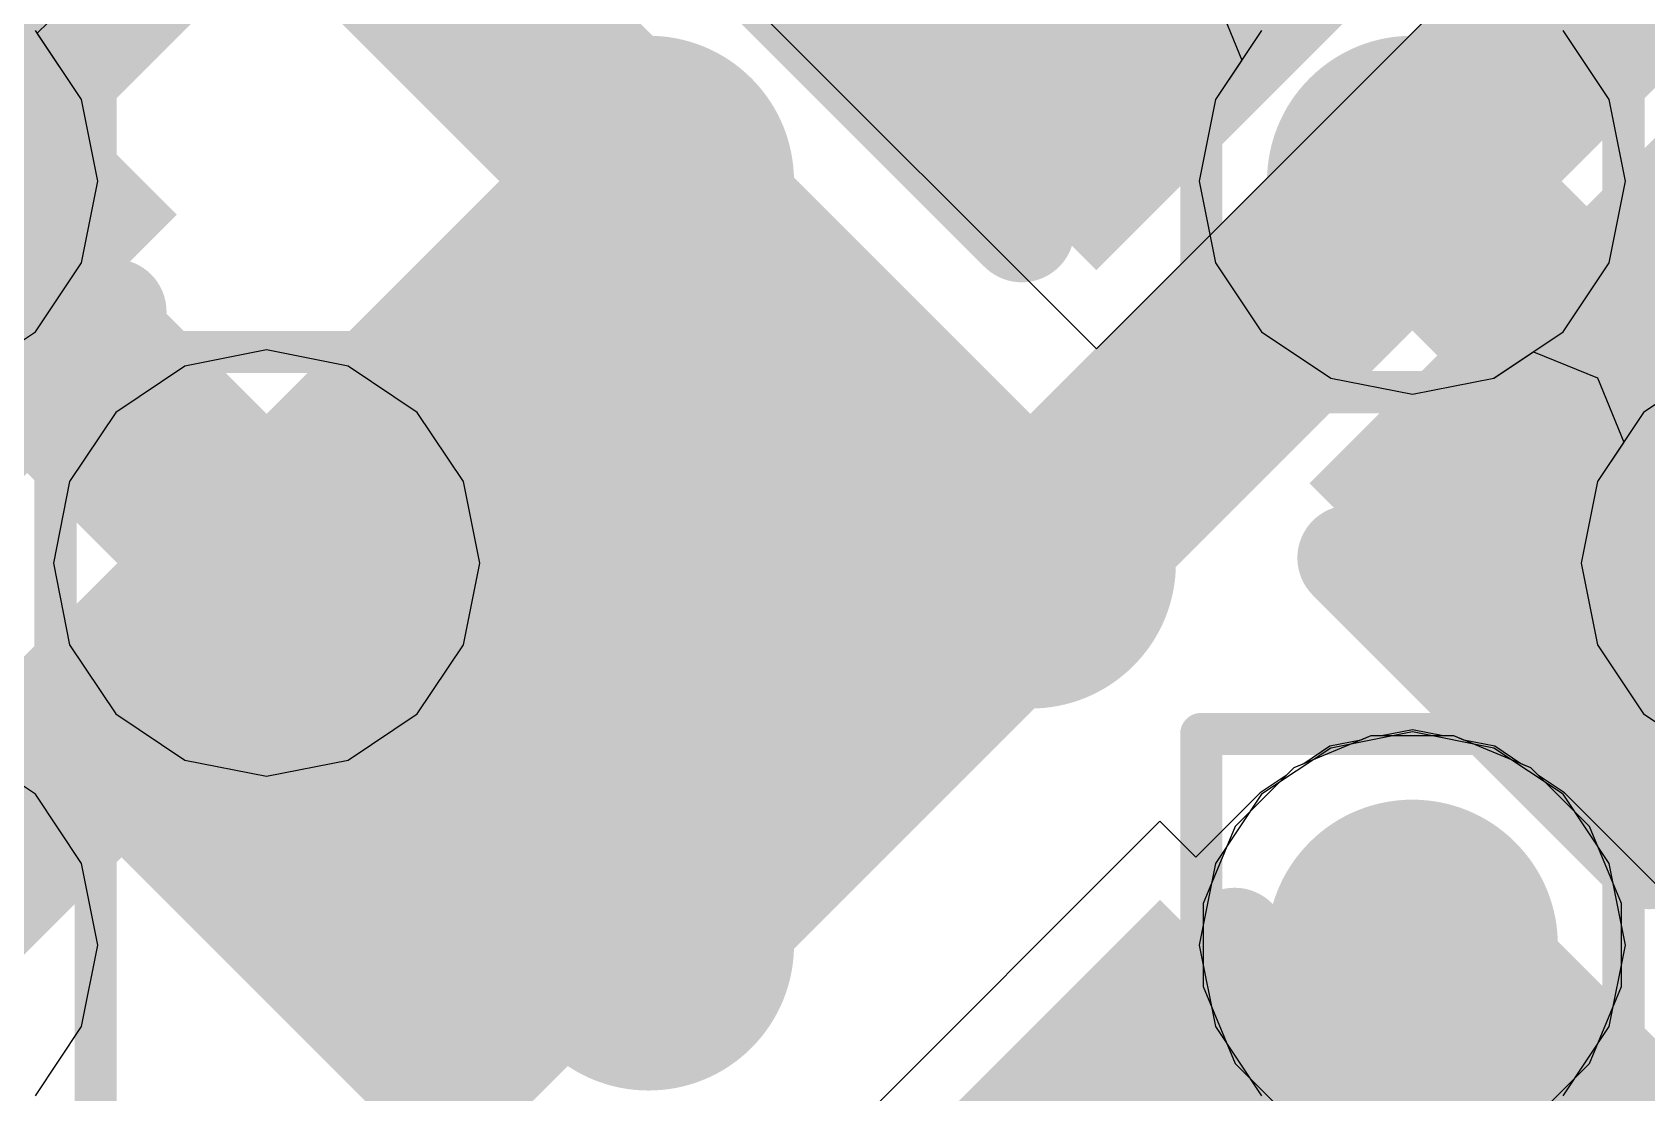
# Model space of a CAD drawing. Header units: inches. Extents: x -6 to 284, y -12 to 154.
# Drawn here: x 54.126 to 56.069, y 6.26 to 7.536 of the extents above; entities that cross this region are included whole.
import ezdxf

# ---------------------------------------------------------------- set-up
doc = ezdxf.new("R2010")
doc.units = ezdxf.units.IN
for name, color, linetype in [('Bottom Layer', 5, 'Continuous'), ('Bottom Overlay', 54, 'Continuous'), ('Bottom Paste', 16, 'Continuous'), ('Bottom Solder', 6, 'Continuous'), ('Drill Drawing', 1, 'Continuous'), ('GND-1', 16, 'Continuous'), ('GND-2', 90, 'Continuous'), ('GND-3', 216, 'Continuous'), ('GND-4', 54, 'Continuous'), ('PWR-1', 156, 'Continuous'), ('PWR-2', 130, 'Continuous'), ('Signal L1', 76, 'Continuous'), ('Signal L2', 6, 'Continuous'), ('Top Layer', 1, 'Continuous'), ('Top Paste', 8, 'Continuous'), ('Top Solder', 216, 'Continuous'), ('Via Holes', 16, 'Continuous')]:
    doc.layers.add(name, color=color, linetype=linetype)

# ---------------------------------------------------------------- blocks, each defined once
blk = doc.blocks.new('C___0402_B_119')
at = {"layer": 'Bottom Layer'}
for points in [[(-0.2413, 0.3175), (-0.2412999999999999, -0.3175), (-0.6985, -0.3175), (-0.6985, 0.3175)], [(0.6985, 0.3175), (0.6985, -0.3175), (0.2413, -0.3175), (0.2412999999999999, 0.3175)]]:
    blk.add_hatch(color=5, dxfattribs=at).paths.add_polyline_path(points)
at = {"layer": 'Bottom Paste'}
for points in [[(-0.2413, 0.3175), (-0.2412999999999999, -0.3175), (-0.6985, -0.3175), (-0.6985, 0.3175)], [(0.6985, 0.3175), (0.6985, -0.3175), (0.2413, -0.3175), (0.2412999999999999, 0.3175)]]:
    blk.add_hatch(color=16, dxfattribs=at).paths.add_polyline_path(points)
at = {"layer": 'Bottom Solder'}
for points in [[(-0.18130012, 0.37749988), (-0.18130012, -0.37749988), (-0.7584998799999999, -0.37749988), (-0.7584998799999999, 0.37749988)], [(0.7584998799999999, 0.37749988), (0.7584998799999999, -0.37749988), (0.18130012, -0.37749988), (0.18130012, 0.37749988)]]:
    blk.add_hatch(color=6, dxfattribs=at).paths.add_polyline_path(points)
at = {"layer": 'Bottom Overlay'}
for points in [[(-0.7874, -0.4064, 0.127, 0.127, 0), (-0.7874, 0.4064, 0.127, 0.127, 0)], [(-0.7874, 0.4064, 0.127, 0.127, 0), (-0.2794, 0.4064, 0.127, 0.127, 0)], [(0.2794, 0.4064, 0.127, 0.127, 0), (0.7874, 0.4064, 0.127, 0.127, 0)], [(0.7874, -0.4064, 0.127, 0.127, 0), (0.7874, 0.4064, 0.127, 0.127, 0)], [(-0.7874, -0.4064, 0.127, 0.127, 0), (-0.2794, -0.4064, 0.127, 0.127, 0)], [(0.2794, -0.4064, 0.127, 0.127, 0), (0.7874, -0.4064, 0.127, 0.127, 0)]]:
    blk.add_lwpolyline(points, format="xyseb", dxfattribs=at)
for points in [[(-0.8191499999999999, 0.4064, 0.0635, 0.0635, 1), (-0.7556499999999999, 0.4064, 0.0635, 0.0635, 1)], [(-0.8191499999999999, 0.4064, 0.0635, 0.0635, 1), (-0.7556499999999999, 0.4064, 0.0635, 0.0635, 1)], [(-0.31115, 0.4064, 0.0635, 0.0635, 1), (-0.24765, 0.4064, 0.0635, 0.0635, 1)], [(0.24765, 0.4064, 0.0635, 0.0635, 1), (0.31115, 0.4064, 0.0635, 0.0635, 1)], [(0.7556499999999999, 0.4064, 0.0635, 0.0635, 1), (0.8191499999999999, 0.4064, 0.0635, 0.0635, 1)], [(0.7556499999999999, 0.4064, 0.0635, 0.0635, 1), (0.8191499999999999, 0.4064, 0.0635, 0.0635, 1)], [(-0.8191499999999999, -0.4064, 0.0635, 0.0635, 1), (-0.7556499999999999, -0.4064, 0.0635, 0.0635, 1)], [(-0.8191499999999999, -0.4064, 0.0635, 0.0635, 1), (-0.7556499999999999, -0.4064, 0.0635, 0.0635, 1)], [(-0.31115, -0.4064, 0.0635, 0.0635, 1), (-0.24765, -0.4064, 0.0635, 0.0635, 1)], [(0.24765, -0.4064, 0.0635, 0.0635, 1), (0.31115, -0.4064, 0.0635, 0.0635, 1)], [(0.7556499999999999, -0.4064, 0.0635, 0.0635, 1), (0.8191499999999999, -0.4064, 0.0635, 0.0635, 1)], [(0.7556499999999999, -0.4064, 0.0635, 0.0635, 1), (0.8191499999999999, -0.4064, 0.0635, 0.0635, 1)]]:
    blk.add_lwpolyline(points, format="xyseb", close=True, dxfattribs=at)
blk = doc.blocks.new('BGA_565_15_5_14_4__132')
at = {"layer": 'Top Layer'}
h = blk.add_hatch(color=1, dxfattribs=at)
edge = h.paths.add_edge_path()
edge.add_arc((0.32500062, 2.27499926), 0.12499848, 0, 360)
h = blk.add_hatch(color=1, dxfattribs=at)
edge = h.paths.add_edge_path()
edge.add_arc((-0.32500062, 1.62500056), 0.12499848, 0, 360)
h = blk.add_hatch(color=1, dxfattribs=at)
edge = h.paths.add_edge_path()
edge.add_arc((0.32500062, 1.62500056), 0.12499848, 0, 360)
h = blk.add_hatch(color=1, dxfattribs=at)
edge = h.paths.add_edge_path()
edge.add_arc((0.9749993199999999, 1.62500056), 0.12499848, 0, 360)
h = blk.add_hatch(color=1, dxfattribs=at)
edge = h.paths.add_edge_path()
edge.add_arc((0.32500062, 0.9749993199999999), 0.12499848, 0, 360)
h = blk.add_hatch(color=1, dxfattribs=at)
edge = h.paths.add_edge_path()
edge.add_arc((0.9749993199999999, 0.9749993199999999), 0.12499848, 0, 360)
at = {"layer": 'Top Paste'}
h = blk.add_hatch(color=8, dxfattribs=at)
edge = h.paths.add_edge_path()
edge.add_arc((0.32500062, 2.27499926), 0.12499848, 0, 360)
h = blk.add_hatch(color=8, dxfattribs=at)
edge = h.paths.add_edge_path()
edge.add_arc((-0.32500062, 1.62500056), 0.12499848, 0, 360)
h = blk.add_hatch(color=8, dxfattribs=at)
edge = h.paths.add_edge_path()
edge.add_arc((0.32500062, 1.62500056), 0.12499848, 0, 360)
h = blk.add_hatch(color=8, dxfattribs=at)
edge = h.paths.add_edge_path()
edge.add_arc((0.9749993199999999, 1.62500056), 0.12499848, 0, 360)
h = blk.add_hatch(color=8, dxfattribs=at)
edge = h.paths.add_edge_path()
edge.add_arc((0.32500062, 0.9749993199999999), 0.12499848, 0, 360)
h = blk.add_hatch(color=8, dxfattribs=at)
edge = h.paths.add_edge_path()
edge.add_arc((0.9749993199999999, 0.9749993199999999), 0.12499848, 0, 360)
at = {"layer": 'Top Solder'}
h = blk.add_hatch(color=216, dxfattribs=at)
edge = h.paths.add_edge_path()
edge.add_arc((0.32500062, 2.27499926), 0.17499838, 0, 360)
h = blk.add_hatch(color=216, dxfattribs=at)
edge = h.paths.add_edge_path()
edge.add_arc((-0.32500062, 1.62500056), 0.17499838, 0, 360)
h = blk.add_hatch(color=216, dxfattribs=at)
edge = h.paths.add_edge_path()
edge.add_arc((0.32500062, 1.62500056), 0.17499838, 0, 360)
h = blk.add_hatch(color=216, dxfattribs=at)
edge = h.paths.add_edge_path()
edge.add_arc((0.9749993199999999, 1.62500056), 0.17499838, 0, 360)
h = blk.add_hatch(color=216, dxfattribs=at)
edge = h.paths.add_edge_path()
edge.add_arc((0.32500062, 0.9749993199999999), 0.17499838, 0, 360)
h = blk.add_hatch(color=216, dxfattribs=at)
edge = h.paths.add_edge_path()
edge.add_arc((0.9749993199999999, 0.9749993199999999), 0.17499838, 0, 360)
blk = doc.blocks.new('C___0603_B_404')
at = {"layer": 'Bottom Layer'}
blk.add_hatch(color=5, dxfattribs=at).paths.add_polyline_path([(-1.143, -0.4445), (-1.143, 0.4445), (-0.3809999999999999, 0.4445), (-0.3809999999999999, -0.4445)])
at = {"layer": 'Bottom Paste'}
blk.add_hatch(color=16, dxfattribs=at).paths.add_polyline_path([(-1.143, -0.4445), (-1.143, 0.4445), (-0.3809999999999999, 0.4445), (-0.3809999999999999, -0.4445)])
at = {"layer": 'Bottom Solder'}
blk.add_hatch(color=6, dxfattribs=at).paths.add_polyline_path([(-1.20299988, -0.50449988), (-1.20299988, 0.50449988), (-0.3210001199999999, 0.50449988), (-0.3210001199999999, -0.50449988)])
at = {"layer": 'Bottom Overlay'}
blk.add_lwpolyline([(-1.2446, -0.5334, 0.127, 0.127, 0), (-0.4571999999999999, -0.5334, 0.127, 0.127, 0)], format="xyseb", dxfattribs=at)
blk.add_lwpolyline([(-0.4889499999999999, -0.5334, 0.0635, 0.0635, 1), (-0.42545, -0.5334, 0.0635, 0.0635, 1)], format="xyseb", close=True, dxfattribs=at)
blk = doc.blocks.new('C___0402_B_412')
at = {"layer": 'Bottom Layer'}
for points in [[(-0.2413, 0.3175), (-0.2412999999999999, -0.3175), (-0.6985, -0.3175), (-0.6985, 0.3175)], [(0.6985, 0.3175), (0.6985, -0.3175), (0.2413, -0.3175), (0.2412999999999999, 0.3175)]]:
    blk.add_hatch(color=5, dxfattribs=at).paths.add_polyline_path(points)
at = {"layer": 'Bottom Paste'}
for points in [[(-0.2413, 0.3175), (-0.2412999999999999, -0.3175), (-0.6985, -0.3175), (-0.6985, 0.3175)], [(0.6985, 0.3175), (0.6985, -0.3175), (0.2413, -0.3175), (0.2412999999999999, 0.3175)]]:
    blk.add_hatch(color=16, dxfattribs=at).paths.add_polyline_path(points)
at = {"layer": 'Bottom Solder'}
for points in [[(-0.18130012, 0.37749988), (-0.18130012, -0.37749988), (-0.7584998799999999, -0.37749988), (-0.7584998799999999, 0.37749988)], [(0.7584998799999999, 0.37749988), (0.7584998799999999, -0.37749988), (0.18130012, -0.37749988), (0.18130012, 0.37749988)]]:
    blk.add_hatch(color=6, dxfattribs=at).paths.add_polyline_path(points)
at = {"layer": 'Bottom Overlay'}
for points in [[(-0.7874, 0.4064, 0.127, 0.127, 0), (-0.7874, -0.4064, 0.127, 0.127, 0)], [(-0.2794, 0.4064, 0.127, 0.127, 0), (-0.7874, 0.4064, 0.127, 0.127, 0)], [(0.7874, 0.4064, 0.127, 0.127, 0), (0.2794, 0.4064, 0.127, 0.127, 0)], [(0.7874, 0.4064, 0.127, 0.127, 0), (0.7874, -0.4064, 0.127, 0.127, 0)], [(-0.2794, -0.4064, 0.127, 0.127, 0), (-0.7874, -0.4064, 0.127, 0.127, 0)], [(0.7874, -0.4064, 0.127, 0.127, 0), (0.2794, -0.4064, 0.127, 0.127, 0)]]:
    blk.add_lwpolyline(points, format="xyseb", dxfattribs=at)
for points in [[(-0.8191499999999999, 0.4064, 0.0635, 0.0635, 1), (-0.7556499999999999, 0.4064, 0.0635, 0.0635, 1)], [(-0.8191499999999999, 0.4064, 0.0635, 0.0635, 1), (-0.7556499999999999, 0.4064, 0.0635, 0.0635, 1)], [(-0.31115, 0.4064, 0.0635, 0.0635, 1), (-0.24765, 0.4064, 0.0635, 0.0635, 1)], [(0.24765, 0.4064, 0.0635, 0.0635, 1), (0.31115, 0.4064, 0.0635, 0.0635, 1)], [(0.7556499999999999, 0.4064, 0.0635, 0.0635, 1), (0.8191499999999999, 0.4064, 0.0635, 0.0635, 1)], [(0.7556499999999999, 0.4064, 0.0635, 0.0635, 1), (0.8191499999999999, 0.4064, 0.0635, 0.0635, 1)], [(-0.8191499999999999, -0.4064, 0.0635, 0.0635, 1), (-0.7556499999999999, -0.4064, 0.0635, 0.0635, 1)], [(-0.8191499999999999, -0.4064, 0.0635, 0.0635, 1), (-0.7556499999999999, -0.4064, 0.0635, 0.0635, 1)], [(-0.31115, -0.4064, 0.0635, 0.0635, 1), (-0.24765, -0.4064, 0.0635, 0.0635, 1)], [(0.24765, -0.4064, 0.0635, 0.0635, 1), (0.31115, -0.4064, 0.0635, 0.0635, 1)], [(0.7556499999999999, -0.4064, 0.0635, 0.0635, 1), (0.8191499999999999, -0.4064, 0.0635, 0.0635, 1)], [(0.7556499999999999, -0.4064, 0.0635, 0.0635, 1), (0.8191499999999999, -0.4064, 0.0635, 0.0635, 1)]]:
    blk.add_lwpolyline(points, format="xyseb", close=True, dxfattribs=at)
blk = doc.blocks.new('C___0402_B_416')
at = {"layer": 'Bottom Layer'}
for points in [[(-0.2413, 0.3175), (-0.2412999999999999, -0.3175), (-0.6985, -0.3175), (-0.6985, 0.3175)], [(0.6985, 0.3175), (0.6985, -0.3175), (0.2413, -0.3175), (0.2412999999999999, 0.3175)]]:
    blk.add_hatch(color=5, dxfattribs=at).paths.add_polyline_path(points)
at = {"layer": 'Bottom Paste'}
for points in [[(-0.2413, 0.3175), (-0.2412999999999999, -0.3175), (-0.6985, -0.3175), (-0.6985, 0.3175)], [(0.6985, 0.3175), (0.6985, -0.3175), (0.2413, -0.3175), (0.2412999999999999, 0.3175)]]:
    blk.add_hatch(color=16, dxfattribs=at).paths.add_polyline_path(points)
at = {"layer": 'Bottom Solder'}
for points in [[(-0.18130012, 0.37749988), (-0.18130012, -0.37749988), (-0.7584998799999999, -0.37749988), (-0.7584998799999999, 0.37749988)], [(0.7584998799999999, 0.37749988), (0.7584998799999999, -0.37749988), (0.18130012, -0.37749988), (0.18130012, 0.37749988)]]:
    blk.add_hatch(color=6, dxfattribs=at).paths.add_polyline_path(points)
at = {"layer": 'Bottom Overlay'}
for points in [[(-0.7874, 0.4064, 0.127, 0.127, 0), (-0.7874, -0.4064, 0.127, 0.127, 0)], [(-0.2794, 0.4064, 0.127, 0.127, 0), (-0.7874, 0.4064, 0.127, 0.127, 0)], [(0.7874, 0.4064, 0.127, 0.127, 0), (0.2794, 0.4064, 0.127, 0.127, 0)], [(0.7874, 0.4064, 0.127, 0.127, 0), (0.7874, -0.4064, 0.127, 0.127, 0)], [(-0.2794, -0.4064, 0.127, 0.127, 0), (-0.7874, -0.4064, 0.127, 0.127, 0)], [(0.7874, -0.4064, 0.127, 0.127, 0), (0.2794, -0.4064, 0.127, 0.127, 0)]]:
    blk.add_lwpolyline(points, format="xyseb", dxfattribs=at)
for points in [[(-0.8191499999999999, 0.4064, 0.0635, 0.0635, 1), (-0.7556499999999999, 0.4064, 0.0635, 0.0635, 1)], [(-0.8191499999999999, 0.4064, 0.0635, 0.0635, 1), (-0.7556499999999999, 0.4064, 0.0635, 0.0635, 1)], [(-0.31115, 0.4064, 0.0635, 0.0635, 1), (-0.24765, 0.4064, 0.0635, 0.0635, 1)], [(0.24765, 0.4064, 0.0635, 0.0635, 1), (0.31115, 0.4064, 0.0635, 0.0635, 1)], [(0.7556499999999999, 0.4064, 0.0635, 0.0635, 1), (0.8191499999999999, 0.4064, 0.0635, 0.0635, 1)], [(0.7556499999999999, 0.4064, 0.0635, 0.0635, 1), (0.8191499999999999, 0.4064, 0.0635, 0.0635, 1)], [(-0.8191499999999999, -0.4064, 0.0635, 0.0635, 1), (-0.7556499999999999, -0.4064, 0.0635, 0.0635, 1)], [(-0.8191499999999999, -0.4064, 0.0635, 0.0635, 1), (-0.7556499999999999, -0.4064, 0.0635, 0.0635, 1)], [(-0.31115, -0.4064, 0.0635, 0.0635, 1), (-0.24765, -0.4064, 0.0635, 0.0635, 1)], [(0.24765, -0.4064, 0.0635, 0.0635, 1), (0.31115, -0.4064, 0.0635, 0.0635, 1)], [(0.7556499999999999, -0.4064, 0.0635, 0.0635, 1), (0.8191499999999999, -0.4064, 0.0635, 0.0635, 1)], [(0.7556499999999999, -0.4064, 0.0635, 0.0635, 1), (0.8191499999999999, -0.4064, 0.0635, 0.0635, 1)]]:
    blk.add_lwpolyline(points, format="xyseb", close=True, dxfattribs=at)

msp = doc.modelspace()

# ---------------------------------------------------------------- hatches: boundary and pattern name
at = {"layer": 'Bottom Layer'}
h = msp.add_hatch(color=5, dxfattribs=at)
edge = h.paths.add_edge_path()
edge.add_arc((55.78667278, 7.356739159999999), 0.1499997, 0, 360)
h = msp.add_hatch(color=5, dxfattribs=at)
edge = h.paths.add_edge_path()
edge.add_arc((54.40781345999999, 6.89711854), 0.1499997, 0, 360)
h = msp.add_hatch(color=5, dxfattribs=at)
edge = h.paths.add_edge_path()
edge.add_arc((55.78667024, 6.43749792), 0.1499997, 0, 360)
at = {"layer": 'GND-1'}
h = msp.add_hatch(color=16, dxfattribs=at)
edge = h.paths.add_edge_path()
edge.add_arc((55.78667278, 7.356739159999999), 0.1499997, 0, 360)
h = msp.add_hatch(color=16, dxfattribs=at)
edge = h.paths.add_edge_path()
edge.add_arc((54.40781345999999, 6.89711854), 0.1499997, 0, 360)
h = msp.add_hatch(color=16, dxfattribs=at)
edge = h.paths.add_edge_path()
edge.add_arc((55.78667024, 6.43749792), 0.1499997, 0, 360)
at = {"layer": 'GND-2'}
h = msp.add_hatch(color=90, dxfattribs=at)
edge = h.paths.add_edge_path()
edge.add_arc((55.78667278, 7.356739159999999), 0.1499997, 0, 360)
h = msp.add_hatch(color=90, dxfattribs=at)
edge = h.paths.add_edge_path()
edge.add_arc((54.40781345999999, 6.89711854), 0.1499997, 0, 360)
h = msp.add_hatch(color=90, dxfattribs=at)
edge = h.paths.add_edge_path()
edge.add_arc((55.78667024, 6.43749792), 0.1499997, 0, 360)
at = {"layer": 'GND-3'}
h = msp.add_hatch(color=216, dxfattribs=at)
edge = h.paths.add_edge_path()
edge.add_arc((55.78667278, 7.356739159999999), 0.1499997, 0, 360)
h = msp.add_hatch(color=216, dxfattribs=at)
edge = h.paths.add_edge_path()
edge.add_arc((54.40781345999999, 6.89711854), 0.1499997, 0, 360)
h = msp.add_hatch(color=216, dxfattribs=at)
edge = h.paths.add_edge_path()
edge.add_arc((55.78667024, 6.43749792), 0.1499997, 0, 360)
at = {"layer": 'GND-4'}
h = msp.add_hatch(color=54, dxfattribs=at)
edge = h.paths.add_edge_path()
edge.add_arc((55.78667278, 7.356739159999999), 0.1499997, 0, 360)
h = msp.add_hatch(color=54, dxfattribs=at)
edge = h.paths.add_edge_path()
edge.add_arc((54.40781345999999, 6.89711854), 0.1499997, 0, 360)
h = msp.add_hatch(color=54, dxfattribs=at)
edge = h.paths.add_edge_path()
edge.add_arc((55.78667024, 6.43749792), 0.1499997, 0, 360)
at = {"layer": 'PWR-1'}
h = msp.add_hatch(color=156, dxfattribs=at)
edge = h.paths.add_edge_path()
edge.add_arc((55.78667278, 7.356739159999999), 0.1499997, 0, 360)
h = msp.add_hatch(color=156, dxfattribs=at)
edge = h.paths.add_edge_path()
edge.add_arc((54.40781345999999, 6.89711854), 0.1499997, 0, 360)
h = msp.add_hatch(color=156, dxfattribs=at)
edge = h.paths.add_edge_path()
edge.add_arc((55.78667024, 6.43749792), 0.1499997, 0, 360)
at = {"layer": 'PWR-2'}
h = msp.add_hatch(color=130, dxfattribs=at)
edge = h.paths.add_edge_path()
edge.add_arc((55.78667278, 7.356739159999999), 0.1499997, 0, 360)
h = msp.add_hatch(color=130, dxfattribs=at)
edge = h.paths.add_edge_path()
edge.add_arc((54.40781345999999, 6.89711854), 0.1499997, 0, 360)
h = msp.add_hatch(color=130, dxfattribs=at)
edge = h.paths.add_edge_path()
edge.add_arc((55.78667024, 6.43749792), 0.1499997, 0, 360)
at = {"layer": 'Signal L1'}
h = msp.add_hatch(color=76, dxfattribs=at)
edge = h.paths.add_edge_path()
edge.add_arc((55.78667278, 7.356739159999999), 0.1499997, 0, 360)
h = msp.add_hatch(color=76, dxfattribs=at)
edge = h.paths.add_edge_path()
edge.add_arc((54.40781345999999, 6.89711854), 0.1499997, 0, 360)
h = msp.add_hatch(color=76, dxfattribs=at)
edge = h.paths.add_edge_path()
edge.add_arc((55.78667024, 6.43749792), 0.1499997, 0, 360)
at = {"layer": 'Signal L2'}
h = msp.add_hatch(color=6, dxfattribs=at)
edge = h.paths.add_edge_path()
edge.add_arc((55.78667278, 7.356739159999999), 0.1499997, 0, 360)
h = msp.add_hatch(color=6, dxfattribs=at)
edge = h.paths.add_edge_path()
edge.add_arc((54.40781345999999, 6.89711854), 0.1499997, 0, 360)
h = msp.add_hatch(color=6, dxfattribs=at)
edge = h.paths.add_edge_path()
edge.add_arc((55.78667024, 6.43749792), 0.1499997, 0, 360)
at = {"layer": 'Top Layer'}
h = msp.add_hatch(color=1, dxfattribs=at)
edge = h.paths.add_edge_path()
edge.add_arc((55.78667278, 7.356739159999999), 0.1499997, 0, 360)
h = msp.add_hatch(color=1, dxfattribs=at)
edge = h.paths.add_edge_path()
edge.add_arc((54.40781345999999, 6.89711854), 0.1499997, 0, 360)
h = msp.add_hatch(color=1, dxfattribs=at)
edge = h.paths.add_edge_path()
edge.add_arc((55.78667024, 6.43749792), 0.1499997, 0, 360)
at = {"layer": 'Via Holes'}
h = msp.add_hatch(color=7, dxfattribs=at)
edge = h.paths.add_edge_path()
edge.add_arc((55.78667278, 7.356739159999999), 0.07499858, 0, 360)
h = msp.add_hatch(color=7, dxfattribs=at)
edge = h.paths.add_edge_path()
edge.add_arc((54.40781345999999, 6.89711854), 0.07499858, 0, 360)
h = msp.add_hatch(color=7, dxfattribs=at)
edge = h.paths.add_edge_path()
edge.add_arc((55.78667024, 6.43749792), 0.07499858, 0, 360)

# ---------------------------------------------------------------- linework, layer by layer
at = {"layer": 'Bottom Layer'}
for p, q in [((55.40646526, 7.1547863), (56.03508478, 7.78340582)), ((54.90357066, 7.6576809), (55.40646526, 7.1547863)), ((55.72465867999999, 6.684142079999999), (55.68756706, 6.67676338)), ((55.73662461999999, 6.689097619999999), (55.72465867999999, 6.684142079999999)), ((55.74957608, 6.689097619999999), (55.73662461999999, 6.689097619999999)), ((55.78667278, 6.696476319999999), (55.74957608, 6.689097619999999)), ((55.82376948, 6.689097619999999), (55.78667278, 6.696476319999999)), ((55.83671586, 6.689097619999999), (55.82376948, 6.689097619999999)), ((55.84867672, 6.684142079999999), (55.83671586, 6.689097619999999)), ((55.88577849999999, 6.67676338), (55.84867672, 6.684142079999999)), ((55.68756706, 6.67676338), (55.6561244, 6.655752499999999)), ((55.91722877999999, 6.655747419999999), (55.88577849999999, 6.67676338)), ((55.64415084, 6.650794419999999), (55.63498652, 6.641630099999999)), ((55.6561244, 6.655752499999999), (55.64415084, 6.650794419999999)), ((55.92918963999999, 6.650794419999999), (55.91722877999999, 6.655747419999999)), ((55.9383438, 6.641640259999999), (55.92918963999999, 6.650794419999999)), ((55.63498652, 6.641630099999999), (55.60354894, 6.6206243)), ((55.96979662, 6.6206243), (55.9383438, 6.641640259999999)), ((55.60354894, 6.6206243), (55.5262796, 6.54335496)), ((56.42941724, 6.161003679999999), (55.96979662, 6.6206243)), ((55.48297768, 6.58665688), (54.85435816, 5.9580399)), ((55.5262796, 6.54335496), (55.48297768, 6.58665688))]:
    msp.add_line(p, q, dxfattribs=at)
for points in [[(54.40781345999999, 6.89711854, 0.2032, 0.2032, 0), (54.59772926, 6.70720274, 0.2032, 0.2032, 0)], [(54.59772926, 6.70720274, 0.2032, 0.2032, 0), (54.75557501999999, 6.68544002, 0.2032, 0.2032, 0)], [(55.32704962, 5.977877299999999, 0.254, 0.254, 0), (55.78667024, 6.43749792, 0.254, 0.254, 0)], [(55.78667278, 6.437500459999999, 0.254, 0.254, 0), (56.2462934, 5.977879839999999, 0.254, 0.254, 0)]]:
    msp.add_lwpolyline(points, format="xyseb", dxfattribs=at)
for points in [[(54.35701346, 6.89711854, 0.1016, 0.1016, 1), (54.45861346, 6.89711854, 0.1016, 0.1016, 1)], [(54.54692925999999, 6.70720274, 0.1016, 0.1016, 1), (54.64852925999999, 6.70720274, 0.1016, 0.1016, 1)], [(54.54692925999999, 6.70720274, 0.1016, 0.1016, 1), (54.64852925999999, 6.70720274, 0.1016, 0.1016, 1)], [(54.70477502, 6.68544002, 0.1016, 0.1016, 1), (54.80637502, 6.68544002, 0.1016, 0.1016, 1)], [(55.72317023999999, 6.43749792, 0.127, 0.127, 1), (55.85017024, 6.43749792, 0.127, 0.127, 1)], [(55.72317278, 6.437500459999999, 0.127, 0.127, 1), (55.85017277999999, 6.437500459999999, 0.127, 0.127, 1)]]:
    msp.add_lwpolyline(points, format="xyseb", close=True, dxfattribs=at)
at = {"layer": 'Drill Drawing'}
for points in [[(54.20219284, 7.102739159999999, 0.0508, 0.0508, 0), (54.20219284, 7.61073916, 0.0508, 0.0508, 0)], [(55.53267277999999, 7.102739159999999, 0.0508, 0.0508, 0), (55.53267277999999, 7.61073916, 0.0508, 0.0508, 0)], [(56.04067277999999, 7.102739159999999, 0.0508, 0.0508, 0), (56.04067277999999, 7.61073916, 0.0508, 0.0508, 0)], [(54.15381346, 7.15111854, 0.0508, 0.0508, 0), (54.66181346, 7.15111854, 0.0508, 0.0508, 0)], [(54.15381346, 6.64311854, 0.0508, 0.0508, 0), (54.15381346, 7.15111854, 0.0508, 0.0508, 0)], [(54.66181346, 6.64311854, 0.0508, 0.0508, 0), (54.66181346, 7.15111854, 0.0508, 0.0508, 0)], [(55.99229339999999, 7.15111854, 0.0508, 0.0508, 0), (56.5002934, 7.15111854, 0.0508, 0.0508, 0)], [(55.99229339999999, 6.64311854, 0.0508, 0.0508, 0), (55.99229339999999, 7.15111854, 0.0508, 0.0508, 0)], [(53.69419283999999, 7.102739159999999, 0.0508, 0.0508, 0), (54.20219284, 7.102739159999999, 0.0508, 0.0508, 0)], [(55.53267277999999, 7.102739159999999, 0.0508, 0.0508, 0), (56.04067277999999, 7.102739159999999, 0.0508, 0.0508, 0)], [(53.69419283999999, 6.691497919999999, 0.0508, 0.0508, 0), (54.20219284, 6.691497919999999, 0.0508, 0.0508, 0)], [(54.20219284, 6.18349792, 0.0508, 0.0508, 0), (54.20219284, 6.691497919999999, 0.0508, 0.0508, 0)], [(55.53267023999999, 6.691497919999999, 0.0508, 0.0508, 0), (56.04067024, 6.691497919999999, 0.0508, 0.0508, 0)], [(55.53267023999999, 6.18349792, 0.0508, 0.0508, 0), (55.53267023999999, 6.691497919999999, 0.0508, 0.0508, 0)], [(56.04067024, 6.18349792, 0.0508, 0.0508, 0), (56.04067024, 6.691497919999999, 0.0508, 0.0508, 0)], [(54.15381346, 6.64311854, 0.0508, 0.0508, 0), (54.66181346, 6.64311854, 0.0508, 0.0508, 0)], [(55.99229339999999, 6.64311854, 0.0508, 0.0508, 0), (56.5002934, 6.64311854, 0.0508, 0.0508, 0)]]:
    msp.add_lwpolyline(points, format="xyseb", dxfattribs=at)
for points in [[(54.14111345999999, 7.15111854, 0.0254, 0.0254, 1), (54.16651345999999, 7.15111854, 0.0254, 0.0254, 1)], [(54.14111345999999, 7.15111854, 0.0254, 0.0254, 1), (54.16651345999999, 7.15111854, 0.0254, 0.0254, 1)], [(54.64911346, 7.15111854, 0.0254, 0.0254, 1), (54.67451345999999, 7.15111854, 0.0254, 0.0254, 1)], [(54.64911346, 7.15111854, 0.0254, 0.0254, 1), (54.67451345999999, 7.15111854, 0.0254, 0.0254, 1)], [(55.97959339999999, 7.15111854, 0.0254, 0.0254, 1), (56.0049934, 7.15111854, 0.0254, 0.0254, 1)], [(55.97959339999999, 7.15111854, 0.0254, 0.0254, 1), (56.0049934, 7.15111854, 0.0254, 0.0254, 1)], [(54.18949283999999, 7.102739159999999, 0.0254, 0.0254, 1), (54.21489284, 7.102739159999999, 0.0254, 0.0254, 1)], [(54.18949283999999, 7.102739159999999, 0.0254, 0.0254, 1), (54.21489284, 7.102739159999999, 0.0254, 0.0254, 1)], [(55.51997278, 7.102739159999999, 0.0254, 0.0254, 1), (55.54537277999999, 7.102739159999999, 0.0254, 0.0254, 1)], [(55.51997278, 7.102739159999999, 0.0254, 0.0254, 1), (55.54537277999999, 7.102739159999999, 0.0254, 0.0254, 1)], [(56.02797278, 7.102739159999999, 0.0254, 0.0254, 1), (56.05337278, 7.102739159999999, 0.0254, 0.0254, 1)], [(56.02797278, 7.102739159999999, 0.0254, 0.0254, 1), (56.05337278, 7.102739159999999, 0.0254, 0.0254, 1)], [(54.18949283999999, 6.691497919999999, 0.0254, 0.0254, 1), (54.21489284, 6.691497919999999, 0.0254, 0.0254, 1)], [(54.18949283999999, 6.691497919999999, 0.0254, 0.0254, 1), (54.21489284, 6.691497919999999, 0.0254, 0.0254, 1)], [(55.51997023999999, 6.691497919999999, 0.0254, 0.0254, 1), (55.54537024, 6.691497919999999, 0.0254, 0.0254, 1)], [(55.51997023999999, 6.691497919999999, 0.0254, 0.0254, 1), (55.54537024, 6.691497919999999, 0.0254, 0.0254, 1)], [(56.02797023999999, 6.691497919999999, 0.0254, 0.0254, 1), (56.05337024, 6.691497919999999, 0.0254, 0.0254, 1)], [(56.02797023999999, 6.691497919999999, 0.0254, 0.0254, 1), (56.05337024, 6.691497919999999, 0.0254, 0.0254, 1)], [(54.14111345999999, 6.64311854, 0.0254, 0.0254, 1), (54.16651345999999, 6.64311854, 0.0254, 0.0254, 1)], [(54.14111345999999, 6.64311854, 0.0254, 0.0254, 1), (54.16651345999999, 6.64311854, 0.0254, 0.0254, 1)], [(54.64911346, 6.64311854, 0.0254, 0.0254, 1), (54.67451345999999, 6.64311854, 0.0254, 0.0254, 1)], [(54.64911346, 6.64311854, 0.0254, 0.0254, 1), (54.67451345999999, 6.64311854, 0.0254, 0.0254, 1)], [(55.97959339999999, 6.64311854, 0.0254, 0.0254, 1), (56.0049934, 6.64311854, 0.0254, 0.0254, 1)], [(55.97959339999999, 6.64311854, 0.0254, 0.0254, 1), (56.0049934, 6.64311854, 0.0254, 0.0254, 1)]]:
    msp.add_lwpolyline(points, format="xyseb", close=True, dxfattribs=at)
at = {"layer": 'GND-1'}
for p, q in [((55.73662461999999, 6.689097619999999), (55.64415084, 6.650794419999999)), ((55.83671586, 6.689097619999999), (55.73662461999999, 6.689097619999999)), ((55.92918963999999, 6.650794419999999), (55.83671586, 6.689097619999999)), ((55.64415084, 6.650794419999999), (55.57337374, 6.58001732)), ((55.99996673999999, 6.58001732), (55.92918963999999, 6.650794419999999)), ((55.57337374, 6.58001732), (55.53507053999999, 6.48754354)), ((56.03826994, 6.48754354), (55.99996673999999, 6.58001732)), ((55.53507053999999, 6.48754354), (55.53507053999999, 6.3874523)), ((56.03826994, 6.3874523), (56.03826994, 6.48754354)), ((55.53507053999999, 6.3874523), (55.57337374, 6.29497852)), ((55.99996673999999, 6.29497852), (56.03826994, 6.3874523)), ((55.57337374, 6.29497852), (55.64415084, 6.22420142)), ((55.92918963999999, 6.22420142), (55.99996673999999, 6.29497852))]:
    msp.add_line(p, q, dxfattribs=at)
at = {"layer": 'GND-2'}
for p, q in [((55.73662461999999, 6.689097619999999), (55.64415084, 6.650794419999999)), ((55.83671586, 6.689097619999999), (55.73662461999999, 6.689097619999999)), ((55.92918963999999, 6.650794419999999), (55.83671586, 6.689097619999999)), ((55.64415084, 6.650794419999999), (55.57337374, 6.58001732)), ((55.99996673999999, 6.58001732), (55.92918963999999, 6.650794419999999)), ((55.57337374, 6.58001732), (55.53507053999999, 6.48754354)), ((56.03826994, 6.48754354), (55.99996673999999, 6.58001732)), ((55.53507053999999, 6.48754354), (55.53507053999999, 6.3874523)), ((56.03826994, 6.3874523), (56.03826994, 6.48754354)), ((55.53507053999999, 6.3874523), (55.57337374, 6.29497852)), ((55.99996673999999, 6.29497852), (56.03826994, 6.3874523)), ((55.57337374, 6.29497852), (55.64415084, 6.22420142)), ((55.92918963999999, 6.22420142), (55.99996673999999, 6.29497852))]:
    msp.add_line(p, q, dxfattribs=at)
at = {"layer": 'GND-3'}
for p, q in [((55.73662461999999, 6.689097619999999), (55.64415084, 6.650794419999999)), ((55.83671586, 6.689097619999999), (55.73662461999999, 6.689097619999999)), ((55.92918963999999, 6.650794419999999), (55.83671586, 6.689097619999999)), ((55.64415084, 6.650794419999999), (55.57337374, 6.58001732)), ((55.99996673999999, 6.58001732), (55.92918963999999, 6.650794419999999)), ((55.57337374, 6.58001732), (55.53507053999999, 6.48754354)), ((56.03826994, 6.48754354), (55.99996673999999, 6.58001732)), ((55.53507053999999, 6.48754354), (55.53507053999999, 6.3874523)), ((56.03826994, 6.3874523), (56.03826994, 6.48754354)), ((55.53507053999999, 6.3874523), (55.57337374, 6.29497852)), ((55.99996673999999, 6.29497852), (56.03826994, 6.3874523)), ((55.57337374, 6.29497852), (55.64415084, 6.22420142)), ((55.92918963999999, 6.22420142), (55.99996673999999, 6.29497852))]:
    msp.add_line(p, q, dxfattribs=at)
at = {"layer": 'GND-4'}
for p, q in [((55.73662461999999, 6.689097619999999), (55.64415084, 6.650794419999999)), ((55.83671586, 6.689097619999999), (55.73662461999999, 6.689097619999999)), ((55.92918963999999, 6.650794419999999), (55.83671586, 6.689097619999999)), ((55.64415084, 6.650794419999999), (55.57337374, 6.58001732)), ((55.99996673999999, 6.58001732), (55.92918963999999, 6.650794419999999)), ((55.57337374, 6.58001732), (55.53507053999999, 6.48754354)), ((56.03826994, 6.48754354), (55.99996673999999, 6.58001732)), ((55.53507053999999, 6.48754354), (55.53507053999999, 6.3874523)), ((56.03826994, 6.3874523), (56.03826994, 6.48754354)), ((55.53507053999999, 6.3874523), (55.57337374, 6.29497852)), ((55.99996673999999, 6.29497852), (56.03826994, 6.3874523)), ((55.57337374, 6.29497852), (55.64415084, 6.22420142)), ((55.92918963999999, 6.22420142), (55.99996673999999, 6.29497852))]:
    msp.add_line(p, q, dxfattribs=at)
at = {"layer": 'PWR-1'}
for p, q in [((54.18519516, 7.454907619999999), (54.12958694, 7.53813326)), ((55.60527868, 7.53813326), (55.54967046, 7.454907619999999)), ((56.02367509999999, 7.454907619999999), (55.96806687999999, 7.53813326)), ((54.20472268, 7.356739159999999), (54.18519516, 7.454907619999999)), ((55.54967046, 7.454907619999999), (55.53014293999999, 7.356739159999999)), ((56.04320262, 7.356739159999999), (56.02367509999999, 7.454907619999999)), ((54.18519516, 7.258570699999999), (54.20472268, 7.356739159999999)), ((55.53014293999999, 7.356739159999999), (55.54967046, 7.258570699999999)), ((56.02367509999999, 7.258570699999999), (56.04320262, 7.356739159999999)), ((54.12958694, 7.17534506), (54.18519516, 7.258570699999999)), ((55.54967046, 7.258570699999999), (55.60527868, 7.17534506)), ((55.96806687999999, 7.17534506), (56.02367509999999, 7.258570699999999)), ((54.0463613, 7.11973684), (54.12958694, 7.17534506)), ((55.60527868, 7.17534506), (55.68850432, 7.11973684)), ((55.88484124, 7.11973684), (55.96806687999999, 7.17534506)), ((54.40781345999999, 7.153648379999999), (54.309645, 7.134120859999999)), ((54.50598191999999, 7.134120859999999), (54.40781345999999, 7.153648379999999)), ((54.309645, 7.134120859999999), (54.22641935999999, 7.078512639999999)), ((54.58920755999999, 7.078512639999999), (54.50598191999999, 7.134120859999999)), ((56.14812494, 7.134120859999999), (56.06489929999999, 7.078512639999999)), ((55.68850432, 7.11973684), (55.78667278, 7.100209319999999)), ((55.78667278, 7.100209319999999), (55.88484124, 7.11973684)), ((54.22641935999999, 7.078512639999999), (54.17081114, 6.995287)), ((54.64481578, 6.995287), (54.58920755999999, 7.078512639999999)), ((56.06489929999999, 7.078512639999999), (56.00929108, 6.995287)), ((54.17081114, 6.995287), (54.15128362, 6.89711854)), ((54.6643433, 6.89711854), (54.64481578, 6.995287)), ((56.00929108, 6.995287), (55.98976355999999, 6.89711854)), ((54.15128362, 6.89711854), (54.17081114, 6.79895008)), ((54.64481578, 6.79895008), (54.6643433, 6.89711854)), ((55.98976355999999, 6.89711854), (56.00929108, 6.79895008)), ((54.17081114, 6.79895008), (54.22641935999999, 6.715724439999999)), ((54.58920755999999, 6.715724439999999), (54.64481578, 6.79895008)), ((56.00929108, 6.79895008), (56.06489929999999, 6.715724439999999)), ((54.22641935999999, 6.715724439999999), (54.309645, 6.660116219999999)), ((54.50598191999999, 6.660116219999999), (54.58920755999999, 6.715724439999999)), ((56.06489929999999, 6.715724439999999), (56.14812494, 6.660116219999999)), ((55.78667024, 6.69402776), (55.68850178, 6.67450024)), ((55.8848387, 6.67450024), (55.78667024, 6.69402776)), ((54.12958694, 6.61889202), (54.0463613, 6.67450024)), ((55.68850178, 6.67450024), (55.60527613999999, 6.61889202)), ((55.96806434, 6.61889202), (55.8848387, 6.67450024)), ((54.309645, 6.660116219999999), (54.40781345999999, 6.6405887)), ((54.40781345999999, 6.6405887), (54.50598191999999, 6.660116219999999)), ((54.18519516, 6.535666379999999), (54.12958694, 6.61889202)), ((55.60527613999999, 6.61889202), (55.54966792, 6.535666379999999)), ((56.02367256, 6.535666379999999), (55.96806434, 6.61889202)), ((54.20472268, 6.43749792), (54.18519516, 6.535666379999999)), ((55.54966792, 6.535666379999999), (55.5301404, 6.43749792)), ((56.04320008, 6.43749792), (56.02367256, 6.535666379999999)), ((54.18519516, 6.339329459999999), (54.20472268, 6.43749792)), ((55.5301404, 6.43749792), (55.54966792, 6.339329459999999)), ((56.02367256, 6.339329459999999), (56.04320008, 6.43749792)), ((54.12958694, 6.25610382), (54.18519516, 6.339329459999999)), ((55.54966792, 6.339329459999999), (55.60527613999999, 6.25610382)), ((55.96806434, 6.25610382), (56.02367256, 6.339329459999999))]:
    msp.add_line(p, q, dxfattribs=at)
at = {"layer": 'PWR-2'}
for p, q in [((55.54981524, 7.579502239999999), (55.58141538, 7.502418319999999)), ((54.18519516, 7.454907619999999), (54.12958694, 7.53813326)), ((55.58141538, 7.502418319999999), (55.54967046, 7.454907619999999)), ((54.20472268, 7.356739159999999), (54.18519516, 7.454907619999999)), ((55.54967046, 7.454907619999999), (55.53014293999999, 7.356739159999999)), ((54.18519516, 7.258570699999999), (54.20472268, 7.356739159999999)), ((55.53014293999999, 7.356739159999999), (55.54967046, 7.258570699999999)), ((54.12958694, 7.17534506), (54.18519516, 7.258570699999999)), ((55.54967046, 7.258570699999999), (55.60527868, 7.17534506)), ((54.0463613, 7.11973684), (54.12958694, 7.17534506)), ((55.60527868, 7.17534506), (55.68850432, 7.11973684)), ((54.40781345999999, 7.153648379999999), (54.309645, 7.134120859999999)), ((54.50598191999999, 7.134120859999999), (54.40781345999999, 7.153648379999999)), ((55.88484124, 7.11973684), (55.9323494, 7.151479219999999)), ((55.9323494, 7.151479219999999), (56.00943332, 7.11987908)), ((54.309645, 7.134120859999999), (54.22641935999999, 7.078512639999999)), ((54.58920755999999, 7.078512639999999), (54.50598191999999, 7.134120859999999)), ((55.68850432, 7.11973684), (55.78667278, 7.100209319999999)), ((55.78667278, 7.100209319999999), (55.88484124, 7.11973684)), ((56.00943332, 7.11987908), (56.04103346, 7.04279516)), ((54.22641935999999, 7.078512639999999), (54.17081114, 6.995287)), ((54.64481578, 6.995287), (54.58920755999999, 7.078512639999999)), ((56.04103346, 7.04279516), (56.00929108, 6.995287)), ((54.17081114, 6.995287), (54.15128362, 6.89711854)), ((54.6643433, 6.89711854), (54.64481578, 6.995287)), ((56.00929108, 6.995287), (55.98976355999999, 6.89711854)), ((54.15128362, 6.89711854), (54.17081114, 6.79895008)), ((54.64481578, 6.79895008), (54.6643433, 6.89711854)), ((55.98976355999999, 6.89711854), (56.00929108, 6.79895008)), ((54.17081114, 6.79895008), (54.22641935999999, 6.715724439999999)), ((54.58920755999999, 6.715724439999999), (54.64481578, 6.79895008)), ((56.00929108, 6.79895008), (56.06489929999999, 6.715724439999999)), ((54.22641935999999, 6.715724439999999), (54.309645, 6.660116219999999)), ((54.50598191999999, 6.660116219999999), (54.58920755999999, 6.715724439999999)), ((56.06489929999999, 6.715724439999999), (56.14812494, 6.660116219999999)), ((54.12958694, 6.61889202), (54.0463613, 6.67450024)), ((54.309645, 6.660116219999999), (54.40781345999999, 6.6405887)), ((54.40781345999999, 6.6405887), (54.50598191999999, 6.660116219999999)), ((54.18519516, 6.535666379999999), (54.12958694, 6.61889202)), ((54.20472268, 6.43749792), (54.18519516, 6.535666379999999)), ((54.18519516, 6.339329459999999), (54.20472268, 6.43749792)), ((54.12958694, 6.25610382), (54.18519516, 6.339329459999999))]:
    msp.add_line(p, q, dxfattribs=at)
at = {"layer": 'Signal L2'}
for p, q in [((54.13189833999999, 7.534673779999999), (54.14483709999999, 7.547612539999998)), ((54.18519516, 7.454907619999999), (54.13189833999999, 7.534673779999999)), ((55.60527868, 7.53813326), (55.54967046, 7.454907619999999)), ((56.02367509999999, 7.454907619999999), (55.96806687999999, 7.53813326)), ((54.20472268, 7.356739159999999), (54.18519516, 7.454907619999999)), ((55.54967046, 7.454907619999999), (55.53014293999999, 7.356739159999999)), ((56.04320262, 7.356739159999999), (56.02367509999999, 7.454907619999999)), ((54.18519516, 7.258570699999999), (54.20472268, 7.356739159999999)), ((55.53014293999999, 7.356739159999999), (55.54967046, 7.258570699999999)), ((56.02367509999999, 7.258570699999999), (56.04320262, 7.356739159999999)), ((54.12958694, 7.17534506), (54.18519516, 7.258570699999999)), ((55.54967046, 7.258570699999999), (55.60527868, 7.17534506)), ((55.96806687999999, 7.17534506), (56.02367509999999, 7.258570699999999)), ((54.0463613, 7.11973684), (54.12958694, 7.17534506)), ((55.60527868, 7.17534506), (55.68850432, 7.11973684)), ((55.88484124, 7.11973684), (55.96806687999999, 7.17534506)), ((54.40781345999999, 7.153648379999999), (54.309645, 7.134120859999999)), ((54.50598191999999, 7.134120859999999), (54.40781345999999, 7.153648379999999)), ((54.309645, 7.134120859999999), (54.22641935999999, 7.078512639999999)), ((54.58920755999999, 7.078512639999999), (54.50598191999999, 7.134120859999999)), ((56.14812494, 7.134120859999999), (56.06489929999999, 7.078512639999999)), ((55.68850432, 7.11973684), (55.78667278, 7.100209319999999)), ((55.78667278, 7.100209319999999), (55.88484124, 7.11973684)), ((54.22641935999999, 7.078512639999999), (54.17081114, 6.995287)), ((54.64481578, 6.995287), (54.58920755999999, 7.078512639999999)), ((56.06489929999999, 7.078512639999999), (56.00929108, 6.995287)), ((54.17081114, 6.995287), (54.15128362, 6.89711854)), ((54.6643433, 6.89711854), (54.64481578, 6.995287)), ((56.00929108, 6.995287), (55.98976355999999, 6.89711854)), ((54.15128362, 6.89711854), (54.17081114, 6.79895008)), ((54.64481578, 6.79895008), (54.6643433, 6.89711854)), ((55.98976355999999, 6.89711854), (56.00929108, 6.79895008)), ((54.17081114, 6.79895008), (54.22641935999999, 6.715724439999999)), ((54.58920755999999, 6.715724439999999), (54.64481578, 6.79895008)), ((56.00929108, 6.79895008), (56.06489929999999, 6.715724439999999)), ((54.22641935999999, 6.715724439999999), (54.309645, 6.660116219999999)), ((54.50598191999999, 6.660116219999999), (54.58920755999999, 6.715724439999999)), ((56.06489929999999, 6.715724439999999), (56.14812494, 6.660116219999999)), ((55.78667024, 6.69402776), (55.68850178, 6.67450024)), ((55.8848387, 6.67450024), (55.78667024, 6.69402776)), ((54.12958694, 6.61889202), (54.0463613, 6.67450024)), ((55.68850178, 6.67450024), (55.60527613999999, 6.61889202)), ((55.96806434, 6.61889202), (55.8848387, 6.67450024)), ((54.309645, 6.660116219999999), (54.40781345999999, 6.6405887)), ((54.40781345999999, 6.6405887), (54.50598191999999, 6.660116219999999)), ((54.18519516, 6.535666379999999), (54.12958694, 6.61889202)), ((55.60527613999999, 6.61889202), (55.54966792, 6.535666379999999)), ((56.02367256, 6.535666379999999), (55.96806434, 6.61889202)), ((54.20472268, 6.43749792), (54.18519516, 6.535666379999999)), ((55.54966792, 6.535666379999999), (55.5301404, 6.43749792)), ((56.04320008, 6.43749792), (56.02367256, 6.535666379999999)), ((54.18519516, 6.339329459999999), (54.20472268, 6.43749792)), ((55.5301404, 6.43749792), (55.54966792, 6.339329459999999)), ((56.02367256, 6.339329459999999), (56.04320008, 6.43749792)), ((54.12958694, 6.25610382), (54.18519516, 6.339329459999999)), ((55.54966792, 6.339329459999999), (55.60527613999999, 6.25610382)), ((55.96806434, 6.25610382), (56.02367256, 6.339329459999999))]:
    msp.add_line(p, q, dxfattribs=at)
at = {"layer": 'Top Layer'}
for points in [[(53.94819284, 7.356739159999999, 0.254, 0.254, 0), (54.40781092, 7.81635724, 0.254, 0.254, 0)], [(54.40792014, 7.816308980000001, 0.254, 0.254, 0), (54.86753821999999, 7.356690899999999, 0.254, 0.254, 0)], [(55.78667278, 7.356739159999999, 0.254, 0.254, 0), (56.2462934, 7.81635978, 0.254, 0.254, 0)], [(53.94819284, 7.356739159999999, 0.254, 0.254, 0), (54.40781345999999, 6.89711854, 0.254, 0.254, 0)], [(54.40781345999999, 6.89711854, 0.254, 0.254, 0), (54.86743154000001, 7.35673662, 0.254, 0.254, 0)], [(54.86743154000001, 7.35673662, 0.254, 0.254, 0), (55.32705215999999, 6.89711854, 0.254, 0.254, 0)], [(55.32705215999999, 6.89711854, 0.254, 0.254, 0), (55.78667278, 7.356739159999999, 0.254, 0.254, 0)], [(55.78667278, 7.356739159999999, 0.254, 0.254, 0), (56.2462934, 6.89711854, 0.254, 0.254, 0)], [(53.94819284, 6.43749792, 0.254, 0.254, 0), (54.40781345999999, 6.89711854, 0.254, 0.254, 0)], [(54.40792014, 6.89707282, 0.254, 0.254, 0), (54.86746455999999, 6.43753094, 0.254, 0.254, 0)], [(54.86746455999999, 6.43753094, 0.254, 0.254, 0), (55.32705215999999, 6.89711854, 0.254, 0.254, 0)], [(54.86743154000001, 6.43749792, 0.254, 0.254, 0), (54.86746455999999, 6.43753094, 0.254, 0.254, 0)], [(54.86746455999999, 6.43753094, 0.254, 0.254, 0), (54.86754075999999, 6.437452199999999, 0.254, 0.254, 0)], [(54.86753821999999, 5.518218579999999, 0.254, 0.254, 0), (55.78677691999999, 6.437457279999999, 0.254, 0.254, 0)], [(55.78677691999999, 6.437457279999999, 0.254, 0.254, 0), (56.24639754, 5.977836659999999, 0.254, 0.254, 0)]]:
    msp.add_lwpolyline(points, format="xyseb", dxfattribs=at)
for points in [[(54.80393153999999, 7.35673662, 0.127, 0.127, 1), (54.93093154, 7.35673662, 0.127, 0.127, 1)], [(54.80393153999999, 7.35673662, 0.127, 0.127, 1), (54.93093154, 7.35673662, 0.127, 0.127, 1)], [(54.80403822, 7.356690899999999, 0.127, 0.127, 1), (54.93103822, 7.356690899999999, 0.127, 0.127, 1)], [(55.72317278, 7.356739159999999, 0.127, 0.127, 1), (55.85017277999999, 7.356739159999999, 0.127, 0.127, 1)], [(55.72317278, 7.356739159999999, 0.127, 0.127, 1), (55.85017277999999, 7.356739159999999, 0.127, 0.127, 1)], [(55.72317278, 7.356739159999999, 0.127, 0.127, 1), (55.85017277999999, 7.356739159999999, 0.127, 0.127, 1)], [(54.34431346, 6.89711854, 0.127, 0.127, 1), (54.47131345999999, 6.89711854, 0.127, 0.127, 1)], [(54.34431346, 6.89711854, 0.127, 0.127, 1), (54.47131345999999, 6.89711854, 0.127, 0.127, 1)], [(54.34431346, 6.89711854, 0.127, 0.127, 1), (54.47131345999999, 6.89711854, 0.127, 0.127, 1)], [(54.34442014, 6.89707282, 0.127, 0.127, 1), (54.47142014, 6.89707282, 0.127, 0.127, 1)], [(55.26355216, 6.89711854, 0.127, 0.127, 1), (55.39055215999999, 6.89711854, 0.127, 0.127, 1)], [(55.26355216, 6.89711854, 0.127, 0.127, 1), (55.39055215999999, 6.89711854, 0.127, 0.127, 1)], [(55.26355216, 6.89711854, 0.127, 0.127, 1), (55.39055215999999, 6.89711854, 0.127, 0.127, 1)], [(54.80393153999999, 6.43749792, 0.127, 0.127, 1), (54.93093154, 6.43749792, 0.127, 0.127, 1)], [(54.80396456, 6.43753094, 0.127, 0.127, 1), (54.93096455999999, 6.43753094, 0.127, 0.127, 1)], [(54.80396456, 6.43753094, 0.127, 0.127, 1), (54.93096455999999, 6.43753094, 0.127, 0.127, 1)], [(54.80396456, 6.43753094, 0.127, 0.127, 1), (54.93096455999999, 6.43753094, 0.127, 0.127, 1)], [(54.80396456, 6.43753094, 0.127, 0.127, 1), (54.93096455999999, 6.43753094, 0.127, 0.127, 1)], [(54.80404075999999, 6.437452199999999, 0.127, 0.127, 1), (54.93104076, 6.437452199999999, 0.127, 0.127, 1)], [(55.72327692, 6.437457279999999, 0.127, 0.127, 1), (55.85027692, 6.437457279999999, 0.127, 0.127, 1)], [(55.72327692, 6.437457279999999, 0.127, 0.127, 1), (55.85027692, 6.437457279999999, 0.127, 0.127, 1)]]:
    msp.add_lwpolyline(points, format="xyseb", close=True, dxfattribs=at)

# ---------------------------------------------------------------- block references
for name, p, rotation in [('BGA_565_15_5_14_4__132', (54.40792014, 8.2759296), 225), ('C___0603_B_404', (54.17008724, 7.90005024), 45), ('C___0402_B_412', (56.60023732, 8.23029342), 135), ('C___0402_B_416', (55.80159781999999, 7.388273259999999), 135), ('C___0402_B_119', (55.08784512, 6.353169919999999), 315)]:
    msp.add_blockref(name, p, dxfattribs=dict(rotation=rotation))

doc.saveas('drawing.dxf')
